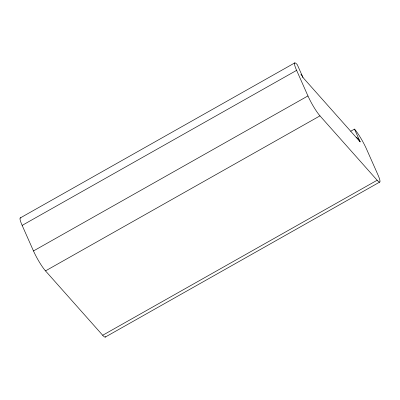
<?xml version="1.0" encoding="UTF-8"?>
<svg xmlns="http://www.w3.org/2000/svg" width="400" height="400" viewBox="0 0 400 400"><rect width="100%" height="100%" fill="white"/><g stroke="black" fill="none" stroke-linecap="round" stroke-linejoin="round"><path stroke-width="0.6" d="M20.285 217.93L294.755 62.9M105.525 336.58A16.77 2.43 60.5 0 1 102.69 335.27L45.5 270.89A16.77 2.43 60.5 0 1 33.48 250.955L22.15 225.39L296.62 70.36A16.77 2.43 60.5 0 1 297.31 64.73L302.975 77.515L360.165 141.89L354.5 129.11L350.755 131.225M33.48 250.955L307.95 95.93L296.62 70.36M45.5 270.89L319.97 115.865L377.16 180.24L102.69 335.27M105.245 337.1L379.715 182.07M354.5 129.11A16.77 2.43 60.5 0 1 366.52 149.045L377.85 174.61A16.77 2.43 60.5 0 1 377.16 180.24M22.15 225.39A16.77 2.43 60.5 0 1 20.9 218.025M300.86 74.31A16.77 13.77 -41.6 0 1 302.975 77.515M356.335 137.195A16.77 13.77 -41.6 0 1 360.165 141.89M319.97 115.865A16.77 2.43 60.5 0 1 307.95 95.93"/></g></svg>
